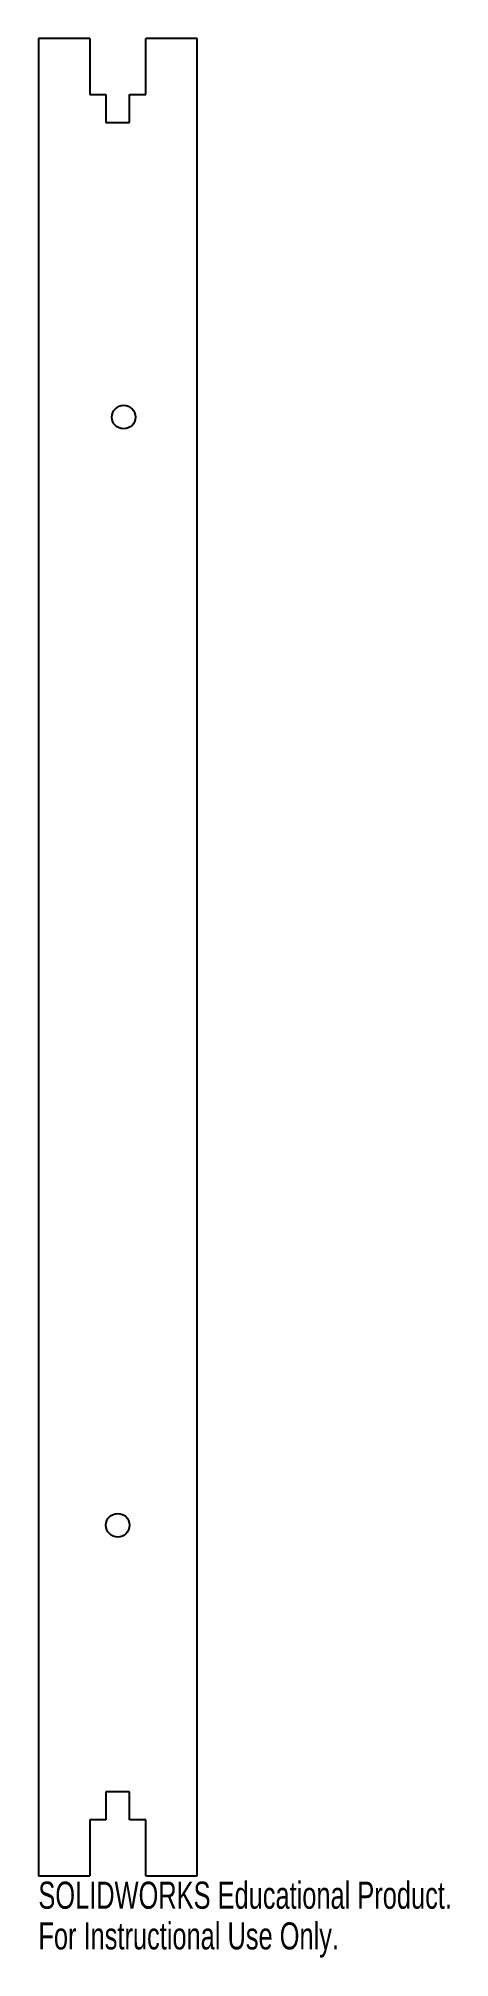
# Model space of a CAD drawing. Header units: millimetres. Extents: x -14 to 59, y -178 to 164.
import ezdxf

# ---------------------------------------------------------------- set-up
doc = ezdxf.new("R2010")
doc.units = ezdxf.units.MM
doc.styles.add('SLDTEXTSTYLE0', font='TXT', dxfattribs={"width": 0.7})

msp = doc.modelspace()

# ---------------------------------------------------------------- linework, layer by layer
at = {"color": 7, "linetype": 'Continuous', "lineweight": 25}
for p, q in [((-5, 163.75), (-14.14, 163.75)), ((-14.14, 163.75), (-14.14, -163.75)), ((-5, 163.75), (-5, 153.75)), ((5, 153.75), (5, 163.75)), ((14.14, 163.75), (5, 163.75)), ((14.14, -163.75), (14.14, 163.75)), ((-5, 153.75), (-2.1, 153.75)), ((-2.1, 153.75), (-2.1, 148.75)), ((2.1, 153.75), (5, 153.75)), ((2.1, 148.75), (2.1, 153.75)), ((-2.1, 148.75), (2.1, 148.75)), ((-2.1, -148.75), (-2.1, -153.75)), ((2.1, -148.75), (-2.1, -148.75)), ((2.1, -153.75), (2.1, -148.75)), ((-5, -153.75), (-5, -163.75)), ((-2.1, -153.75), (-5, -153.75)), ((5, -153.75), (2.1, -153.75)), ((5, -163.75), (5, -153.75)), ((-14.14, -163.75), (-5, -163.75)), ((5, -163.75), (14.14, -163.75))]:
    msp.add_line(p, q, dxfattribs=at)
for centre in [(1.06, 96.25), (0, -101.25)]:
    msp.add_circle(centre, 2.1, dxfattribs=at)

# ---------------------------------------------------------------- texts
at = {"color": 7, "linetype": 'Continuous', "char_height": 4.8336, "attachment_point": 1, "style": 'SLDTEXTSTYLE0'}
for s, insert in [('SOLIDWORKS Educational Product.', (-14.14, -164.77)), ('For Instructional Use Only.', (-14.14, -172.02))]:
    msp.add_mtext(s, dxfattribs=dict(at, insert=insert))

doc.saveas('drawing.dxf')
